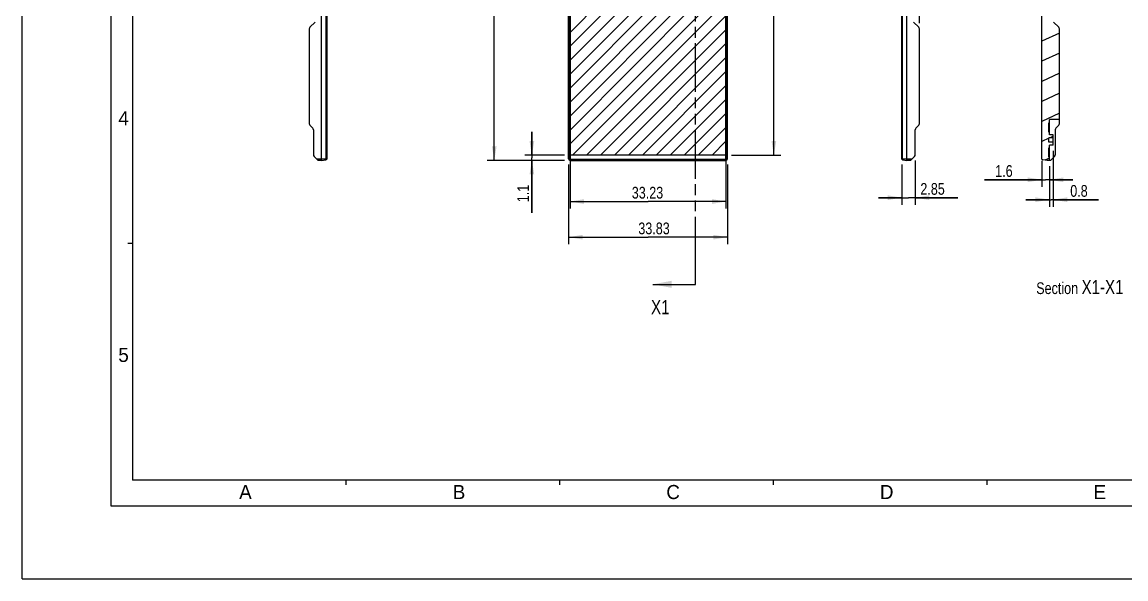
# Model space of a CAD drawing. Header units: millimetres. Extents: x 0 to 420, y 0 to 297.
# Drawn here: x 0 to 235.2, y 0 to 118.6 of the extents above; entities that cross this region are included whole.
import ezdxf

# ---------------------------------------------------------------- set-up
doc = ezdxf.new("R2010")
doc.units = ezdxf.units.MM
doc.header["$LTSCALE"] = 23.1
doc.linetypes.add('PHANTOM', pattern=[0.8, 0.45, -0.05, 0.1, -0.05, 0.1, -0.05])
doc.layers.get('0').update_dxf_attribs({"linetype": 'CONTINUOUS'})
for name, color, linetype in [('03___PRT_ALL_CURVES', 7, 'CONTINUOUS'), ('06___PRT_ALL_SURFS', 7, 'CONTINUOUS'), ('DEFAULT_3', 7, 'PHANTOM')]:
    doc.layers.add(name, color=color, linetype=linetype)
doc.styles.get("Standard").update_dxf_attribs({"font": 'txt', "width": 0.8})
doc.styles.add('TEXTSTYLE_2', font='txt')
doc.dimstyles.new('DIMSTYLE_1', dxfattribs={"dimtxt": 2.5, "dimasz": 3, "dimexe": 1.5, "dimexo": 1.2, "dimtad": 1, "dimdsep": 46, "dimtxsty": 'STANDARD', "dimblk": '_FILLED', "dimblk1": '_FILLED', "dimblk2": '_FILLED', "dimcen": 0.09, "dimazin": 2, "dimtp": 0.01, "dimtm": 0.01, "dimtfac": 1, "dimtofl": 0, "dimtmove": 0, "dimatfit": 3, "dimldrblk": '_FILLED', "dimfxl": 1, "dimtolj": 1, "dimarcsym": 0})
doc.dimstyles.get("Standard").update_dxf_attribs({"dimtxt": 2.5, "dimasz": 3, "dimexe": 1.5, "dimexo": 1.2, "dimtad": 1, "dimdsep": 46, "dimtxsty": 'STANDARD', "dimblk": '_FILLED', "dimblk1": '_FILLED', "dimblk2": '_FILLED', "dimcen": 0.09, "dimazin": 2, "dimtol": 1, "dimtp": 0.01, "dimtm": 0.01, "dimtfac": 1, "dimtofl": 0, "dimtmove": 0, "dimatfit": 3, "dimldrblk": '_FILLED', "dimfxl": 1, "dimtolj": 1, "dimarcsym": 0})

# ---------------------------------------------------------------- blocks, each defined once
blk = doc.blocks.new('_FILLED')
at = {"color": 0, "linetype": 'BYBLOCK'}
blk.add_solid([(0, 0), (-1, 0.167), (-1, -0.167)], dxfattribs=at)
blk = doc.blocks.new('XSEC_FILLED')
at = {"color": 0, "linetype": 'BYBLOCK'}
blk.add_solid([(0, 0), (-1, 0.1875), (-1, -0.1875)], dxfattribs=at)
blk = doc.blocks.new('*D0')
at = {"color": 7, "linetype": 'CONTINUOUS'}
for p, q in [((116.23, 204.52), (99.1, 204.52)), ((100.6, 204.52), (100.6, 146.82)), ((100.6, 89.12), (100.6, 146.82)), ((115.53, 89.12), (99.1, 89.12))]:
    blk.add_line(p, q, dxfattribs=at)
at = {"color": 7, "linetype": 'CONTINUOUS', "xscale": 3, "yscale": 3, "zscale": 3}
for p, rotation in [((100.6, 204.52), 90), ((100.6, 89.12), 270)]:
    blk.add_blockref('_FILLED', p, dxfattribs=dict(at, rotation=rotation))
at = {"color": 7, "linetype": 'CONTINUOUS', "insert": (97.47, 145.33), "char_height": 2.5, "width": 10, "attachment_point": 2, "rotation": 90, "line_spacing_factor": 0.9}
blk.add_mtext('115.4', dxfattribs=at)
blk = doc.blocks.new('*D4')
at = {"color": 7, "linetype": 'CONTINUOUS'}
for p, q in [((151.16, 203.02), (161.66, 203.02)), ((160.16, 203.02), (160.16, 146.62)), ((160.16, 90.22), (160.16, 146.62)), ((151.16, 90.22), (161.66, 90.22))]:
    blk.add_line(p, q, dxfattribs=at)
at = {"color": 7, "linetype": 'CONTINUOUS', "xscale": 3, "yscale": 3, "zscale": 3}
for p, rotation in [((160.16, 203.02), 90), ((160.16, 90.22), 270)]:
    blk.add_blockref('_FILLED', p, dxfattribs=dict(at, rotation=rotation))
at = {"color": 7, "linetype": 'CONTINUOUS', "insert": (157.03, 148.21), "char_height": 2.5, "width": 10, "attachment_point": 2, "rotation": 90, "line_spacing_factor": 0.9}
blk.add_mtext('112.8', dxfattribs=at)
blk = doc.blocks.new('*D5')
at = {"color": 7, "linetype": 'CONTINUOUS'}
for p, q in [((116.73, 89.02), (116.73, 78.86)), ((149.96, 89.02), (149.96, 78.86)), ((116.73, 80.36), (133.35, 80.36)), ((149.96, 80.36), (133.35, 80.36))]:
    blk.add_line(p, q, dxfattribs=at)
at = {"color": 7, "linetype": 'CONTINUOUS', "xscale": 3, "yscale": 3, "zscale": 3, "rotation": 180}
blk.add_blockref('_FILLED', (116.73, 80.36), dxfattribs=at)
at = {"color": 7, "linetype": 'CONTINUOUS', "xscale": 3, "yscale": 3, "zscale": 3}
blk.add_blockref('_FILLED', (149.96, 80.36), dxfattribs=at)
at = {"color": 7, "linetype": 'CONTINUOUS', "insert": (133.24, 83.49), "char_height": 2.5, "width": 10, "attachment_point": 2, "line_spacing_factor": 0.9}
blk.add_mtext('33.23', dxfattribs=at)
blk = doc.blocks.new('*D6')
at = {"color": 7, "linetype": 'CONTINUOUS'}
for p, q in [((116.43, 88.22), (116.43, 71.27)), ((150.26, 88.22), (150.26, 71.27)), ((116.43, 72.77), (133.35, 72.77)), ((150.26, 72.77), (133.35, 72.77))]:
    blk.add_line(p, q, dxfattribs=at)
at = {"color": 7, "linetype": 'CONTINUOUS', "xscale": 3, "yscale": 3, "zscale": 3, "rotation": 180}
blk.add_blockref('_FILLED', (116.43, 72.77), dxfattribs=at)
at = {"color": 7, "linetype": 'CONTINUOUS', "xscale": 3, "yscale": 3, "zscale": 3}
blk.add_blockref('_FILLED', (150.26, 72.77), dxfattribs=at)
at = {"color": 7, "linetype": 'CONTINUOUS', "insert": (134.63, 75.89), "char_height": 2.5, "width": 10, "attachment_point": 2, "line_spacing_factor": 0.9}
blk.add_mtext('33.83', dxfattribs=at)
blk = doc.blocks.new('*D7')
at = {"color": 7, "linetype": 'CONTINUOUS'}
for p, q in [((108.61, 90.22), (108.61, 95.22)), ((108.61, 95.22), (108.61, 89.67)), ((115.53, 90.22), (107.11, 90.22)), ((108.61, 77.93), (108.61, 89.67)), ((115.53, 89.12), (107.11, 89.12)), ((108.61, 89.12), (108.61, 77.93))]:
    blk.add_line(p, q, dxfattribs=at)
at = {"color": 7, "linetype": 'CONTINUOUS', "xscale": 3, "yscale": 3, "zscale": 3}
for p, rotation in [((108.61, 90.22), 270), ((108.61, 89.12), 90)]:
    blk.add_blockref('_FILLED', p, dxfattribs=dict(at, rotation=rotation))
at = {"color": 7, "linetype": 'CONTINUOUS', "insert": (105.49, 83.93), "char_height": 2.5, "width": 6, "attachment_point": 3, "rotation": 90, "line_spacing_factor": 0.9}
blk.add_mtext('1.1', dxfattribs=at)
blk = doc.blocks.new('*D12')
at = {"color": 7, "linetype": 'CONTINUOUS'}
for p, q in [((189.77, 127.03), (184.77, 127.03)), ((184.77, 127.03), (190.47, 127.03)), ((205.87, 127.03), (190.47, 127.03)), ((191.17, 118.31), (191.17, 128.53)), ((191.17, 127.03), (205.87, 127.03))]:
    blk.add_line(p, q, dxfattribs=at)
at = {"color": 7, "linetype": 'CONTINUOUS', "xscale": 3, "yscale": 3, "zscale": 3}
blk.add_blockref('_FILLED', (189.77, 127.03), dxfattribs=at)
at = {"color": 7, "linetype": 'CONTINUOUS', "xscale": 3, "yscale": 3, "zscale": 3, "rotation": 180}
blk.add_blockref('_FILLED', (191.17, 127.03), dxfattribs=at)
at = {"color": 7, "linetype": 'CONTINUOUS', "insert": (199.87, 130.15), "char_height": 2.5, "width": 6, "attachment_point": 1, "line_spacing_factor": 0.9}
blk.add_mtext('1.4', dxfattribs=at)
blk = doc.blocks.new('*D24')
at = {"color": 7, "linetype": 'CONTINUOUS'}
for p, q in [((219.66, 91.17), (219.66, 79.25)), ((218.86, 87.92), (218.86, 79.25)), ((218.86, 80.75), (213.86, 80.75)), ((213.86, 80.75), (219.26, 80.75)), ((229.3, 80.75), (219.26, 80.75)), ((219.66, 80.75), (229.3, 80.75))]:
    blk.add_line(p, q, dxfattribs=at)
at = {"color": 7, "linetype": 'CONTINUOUS', "xscale": 3, "yscale": 3, "zscale": 3}
blk.add_blockref('_FILLED', (218.86, 80.75), dxfattribs=at)
at = {"color": 7, "linetype": 'CONTINUOUS', "xscale": 3, "yscale": 3, "zscale": 3, "rotation": 180}
blk.add_blockref('_FILLED', (219.66, 80.75), dxfattribs=at)
at = {"color": 7, "linetype": 'CONTINUOUS', "insert": (223.3, 83.87), "char_height": 2.5, "width": 6, "attachment_point": 1, "line_spacing_factor": 0.9}
blk.add_mtext('0.8', dxfattribs=at)
blk = doc.blocks.new('*D25')
at = {"color": 7, "linetype": 'CONTINUOUS'}
for p, q in [((217.26, 89.02), (217.26, 83.49)), ((218.86, 87.92), (218.86, 83.49)), ((217.26, 84.99), (205.03, 84.99)), ((205.03, 84.99), (218.06, 84.99)), ((223.86, 84.99), (218.06, 84.99)), ((218.86, 84.99), (223.86, 84.99))]:
    blk.add_line(p, q, dxfattribs=at)
at = {"color": 7, "linetype": 'CONTINUOUS', "xscale": 3, "yscale": 3, "zscale": 3}
blk.add_blockref('_FILLED', (217.26, 84.99), dxfattribs=at)
at = {"color": 7, "linetype": 'CONTINUOUS', "xscale": 3, "yscale": 3, "zscale": 3, "rotation": 180}
blk.add_blockref('_FILLED', (218.86, 84.99), dxfattribs=at)
at = {"color": 7, "linetype": 'CONTINUOUS', "insert": (211.03, 88.11), "char_height": 2.5, "width": 6, "attachment_point": 3, "line_spacing_factor": 0.9}
blk.add_mtext('1.6', dxfattribs=at)
blk = doc.blocks.new('*D27')
at = {"color": 7, "linetype": 'CONTINUOUS'}
for p, q in [((187.42, 88.22), (187.42, 79.68)), ((190.27, 89.12), (190.27, 79.68)), ((187.42, 81.18), (182.42, 81.18)), ((182.42, 81.18), (188.84, 81.18)), ((199.37, 81.18), (188.84, 81.18)), ((190.27, 81.18), (199.37, 81.18))]:
    blk.add_line(p, q, dxfattribs=at)
at = {"color": 7, "linetype": 'CONTINUOUS', "xscale": 3, "yscale": 3, "zscale": 3}
blk.add_blockref('_FILLED', (187.42, 81.18), dxfattribs=at)
at = {"color": 7, "linetype": 'CONTINUOUS', "xscale": 3, "yscale": 3, "zscale": 3, "rotation": 180}
blk.add_blockref('_FILLED', (190.27, 81.18), dxfattribs=at)
at = {"color": 7, "linetype": 'CONTINUOUS', "insert": (191.37, 84.3), "char_height": 2.5, "width": 8, "attachment_point": 1, "line_spacing_factor": 0.9}
blk.add_mtext('2.85', dxfattribs=at)

msp = doc.modelspace()

# ---------------------------------------------------------------- linework, layer by layer
at = {"color": 7, "linetype": 'CONTINUOUS'}
for p, q in [((0, 0), (0, 297)), ((19, 15.5), (19, 281.5)), ((23.5, 276), (23.5, 21)), ((217.256, 89.412), (217.256, 203.02)), ((220.86, 117.462), (219.752, 118.569)), ((221.006, 116.237), (217.256, 114.489)), ((221.006, 97.792), (221.006, 117.109)), ((221.006, 111.969), (217.256, 110.22)), ((221.006, 107.701), (217.256, 105.952)), ((221.006, 103.433), (217.256, 101.684)), ((221.006, 99.165), (217.256, 97.416)), ((218.856, 97.092), (218.756, 97.092)), ((218.756, 95.163), (218.756, 97.092)), ((221.006, 97.792), (218.856, 97.792)), ((218.856, 97.092), (218.856, 97.792)), ((218.856, 95.163), (218.756, 95.163)), ((218.856, 94.562), (218.856, 95.163)), ((219.656, 94.562), (218.856, 94.562)), ((219.656, 94.267), (218.991, 93.957)), ((219.656, 92.37), (219.656, 94.562)), ((218.756, 93.848), (217.256, 93.148)), ((219.656, 93.957), (218.756, 93.957)), ((218.756, 92.974), (218.756, 93.957)), ((219.656, 92.974), (218.756, 92.974)), ((218.856, 91.768), (218.756, 91.768)), ((218.756, 89.816), (218.756, 91.768)), ((219.656, 92.37), (218.856, 92.37)), ((218.856, 91.768), (218.856, 92.37)), ((218.856, 89.626), (217.871, 89.167)), ((218.856, 89.816), (218.756, 89.816)), ((218.856, 89.116), (218.856, 89.816)), ((218.356, 89.116), (217.435, 89.213)), ((218.856, 89.116), (218.356, 89.116)), ((23.5, 71.4), (22.5, 71.4)), ((139.44, 62.727), (143.44, 62.727)), ((396, 21), (23.5, 21)), ((69, 21), (69, 20)), ((114.5, 21), (114.5, 20)), ((160, 21), (160, 20)), ((205.5, 21), (205.5, 20)), ((401, 15.5), (19, 15.5)), ((0, 0), (420, 0))]:
    msp.add_line(p, q, dxfattribs=at)
for centre, radius, start, end in [((220.506, 117.109), 0.5, 0, 45), ((217.456, 89.412), 0.2, 180, 264)]:
    msp.add_arc(centre, radius, start, end, dxfattribs=at)
at = {"layer": '03___PRT_ALL_CURVES', "color": 7, "linetype": 'CONTINUOUS'}
for p, q in [((64.916, 203.016), (64.916, 90.216)), ((116.73, 203.016), (116.73, 90.216)), ((149.964, 90.216), (149.964, 203.016)), ((187.417, 90.216), (187.417, 203.016)), ((116.73, 92.621), (146.867, 122.757)), ((116.73, 95.59), (143.634, 122.494)), ((116.731, 107.47), (133.801, 124.541)), ((116.731, 116.38), (123.149, 122.798)), ((116.731, 110.44), (129.03, 122.74)), ((116.731, 101.53), (137.776, 122.576)), ((116.731, 113.41), (125.852, 122.531)), ((116.731, 104.5), (134.759, 122.529)), ((116.731, 98.56), (140.697, 122.527)), ((117.295, 90.216), (149.964, 122.884)), ((120.265, 90.216), (149.964, 119.914)), ((123.235, 90.216), (149.964, 116.944)), ((126.205, 90.216), (149.964, 113.975)), ((129.175, 90.216), (149.964, 111.005)), ((132.145, 90.216), (149.964, 108.035)), ((135.115, 90.216), (149.964, 105.065)), ((138.084, 90.216), (149.964, 102.095)), ((141.054, 90.216), (149.964, 99.125)), ((144.024, 90.216), (149.964, 96.156)), ((146.994, 90.216), (149.964, 93.186)), ((149.964, 90.216), (116.73, 90.216))]:
    msp.add_line(p, q, dxfattribs=at)
at = {"layer": '06___PRT_ALL_SURFS', "color": 7, "linetype": 'CONTINUOUS'}
for p, q in [((63.816, 89.116), (63.816, 204.516)), ((64.737, 203.219), (64.737, 89.213)), ((64.916, 203.02), (64.916, 89.412)), ((116.435, 89.416), (116.435, 203.516)), ((116.531, 203.016), (116.531, 89.416)), ((116.73, 203.02), (116.73, 89.412)), ((149.964, 89.412), (149.964, 203.02)), ((150.163, 89.416), (150.163, 203.016)), ((150.26, 89.416), (150.26, 203.516)), ((187.417, 89.412), (187.417, 203.02)), ((187.596, 89.213), (187.596, 203.219)), ((188.517, 89.116), (188.517, 204.516)), ((62.419, 118.569), (61.312, 117.462)), ((191.02, 117.462), (189.913, 118.569)), ((61.166, 117.109), (61.166, 96.973)), ((191.167, 96.973), (191.167, 117.109)), ((61.312, 96.619), (61.919, 96.012)), ((190.413, 96.012), (191.02, 96.619)), ((218.856, 95.166), (218.856, 97.092)), ((220.252, 96.012), (220.86, 96.619)), ((221.006, 96.973), (221.006, 97.792)), ((62.066, 95.659), (62.066, 90.323)), ((190.267, 90.323), (190.267, 95.659)), ((220.106, 95.659), (220.106, 90.323)), ((218.856, 89.816), (218.856, 91.766)), ((62.212, 89.969), (63.066, 89.116)), ((62.766, 89.416), (64.916, 89.416)), ((116.73, 89.416), (116.435, 89.416)), ((116.73, 89.412), (149.964, 89.412)), ((116.735, 89.116), (116.735, 89.412)), ((149.96, 89.412), (149.96, 89.116)), ((149.964, 89.416), (150.26, 89.416)), ((187.417, 89.416), (189.567, 89.416)), ((189.267, 89.116), (190.12, 89.969)), ((219.96, 89.969), (219.106, 89.116)), ((63.816, 89.116), (63.066, 89.116)), ((63.816, 89.116), (64.737, 89.213)), ((116.735, 89.213), (149.96, 89.213)), ((116.735, 89.116), (149.96, 89.116)), ((187.575, 89.216), (187.596, 89.213)), ((187.596, 89.213), (188.517, 89.116)), ((189.267, 89.116), (188.517, 89.116)), ((219.106, 89.116), (218.856, 89.116))]:
    msp.add_line(p, q, dxfattribs=at)
for centre, radius, start, end in [((61.666, 117.109), 0.5, 135, 180), ((190.667, 117.109), 0.5, 0, 45), ((61.666, 96.973), 0.5, 180, 225), ((190.667, 96.973), 0.5, 315, 360), ((220.506, 96.973), 0.5, 315, 360), ((61.566, 95.659), 0.5, 0, 45), ((190.767, 95.659), 0.5, 135, 180), ((220.606, 95.659), 0.5, 135, 180), ((62.566, 90.323), 0.5, 180, 225), ((64.716, 89.412), 0.2, 276, 360), ((116.735, 89.416), 0.3, 180, 270), ((116.735, 89.416), 0.203, 180, 270), ((149.96, 89.416), 0.3, 270, 360), ((149.96, 89.416), 0.203, 270, 360), ((187.617, 89.412), 0.2, 180, 264), ((189.767, 90.323), 0.5, 315, 360), ((219.606, 90.323), 0.5, 315, 360)]:
    msp.add_arc(centre, radius, start, end, dxfattribs=at)
at = {"layer": 'DEFAULT_3', "color": 7, "linetype": 'PHANTOM'}
for p, q in [((143.44, 66.727), (143.44, 222.118)), ((143.44, 62.727), (143.44, 66.727))]:
    msp.add_line(p, q, dxfattribs=at)

# ---------------------------------------------------------------- texts
at = {"color": 7, "linetype": 'CONTINUOUS', "char_height": 3, "width": 3, "attachment_point": 1, "line_spacing_factor": 0.9, "style": 'TEXTSTYLE_2'}
for s, insert in [('4', (20.5, 99.6)), ('5', (20.5, 49.2)), ('A', (46.25, 20)), ('B', (91.75, 20)), ('C', (137.25, 20)), ('D', (182.75, 20)), ('E', (228.25, 20))]:
    msp.add_mtext(s, dxfattribs=dict(at, insert=insert))
at = {"color": 7, "linetype": 'CONTINUOUS', "line_spacing_factor": 0.9}
for s, insert, char_height, width, attachment_point in [('Section \\H3.0;X1-X1', (234.64, 63.655), 2.5, 28, 3), ('X1', (134, 59.369), 3, 4.8, 1)]:
    msp.add_mtext(s, dxfattribs=dict(at, insert=insert, char_height=char_height, width=width, attachment_point=attachment_point))

# ---------------------------------------------------------------- dimensions: what is measured, and where the dimension line sits
at = {"color": 7, "linetype": 'CONTINUOUS'}
for base, p1, p2, angle, picture, middle in [((100.595, 89.116), (117.435, 204.516), (116.735, 89.116), 270, '*D0', (100.595, 145.647)), ((160.156, 203.02), (149.964, 90.216), (149.96, 203.02), 90, '*D4', (160.156, 148.524)), ((189.767, 127.028), (191.167, 117.109), (189.767, 118.923), 180, '*D12', (203.178, 127.028)), ((108.611, 89.116), (116.73, 90.216), (116.735, 89.116), 270, '*D7', (108.611, 80.929)), ((218.856, 80.748), (219.656, 92.37), (218.856, 89.116), 180, '*D24', (226.359, 80.748)), ((187.417, 81.18), (190.267, 90.323), (187.417, 89.416), 180, '*D27', (195.431, 81.18)), ((217.256, 84.988), (218.856, 89.116), (217.256, 90.216), 180, '*D25', (208.279, 84.988))]:
    dim = msp.add_linear_dim(base=base, p1=p1, p2=p2, angle=angle, dimstyle='DIMSTYLE_1', dxfattribs=at)
    dim.commit()
    dim.dimension.update_dxf_attribs({"geometry": picture, "text_midpoint": middle, "dimtype": 160})
for base, p1, p2, picture, middle in [((150.259504949, 72.766799535), (116.434504949, 89.415837625), (150.259504949, 89.415837625), '*D6', (134.692082519, 72.766799535)), ((149.964, 80.361), (116.73, 90.216), (149.964, 90.216), '*D5', (133.303, 80.361))]:
    dim = msp.add_linear_dim(base=base, p1=p1, p2=p2, dimstyle='DIMSTYLE_1', dxfattribs=at)
    dim.commit()
    dim.dimension.update_dxf_attribs({"geometry": picture, "text_midpoint": middle, "dimtype": 160})

# ---------------------------------------------------------------- leaders
msp.add_leader([(134.369, 62.727), (139.44, 62.727)], dimstyle='STANDARD', override={"dimasz": 4, "dimtad": 0, "dimldrblk": 'XSEC_FILLED'}, dxfattribs=at)

doc.saveas('drawing.dxf')
